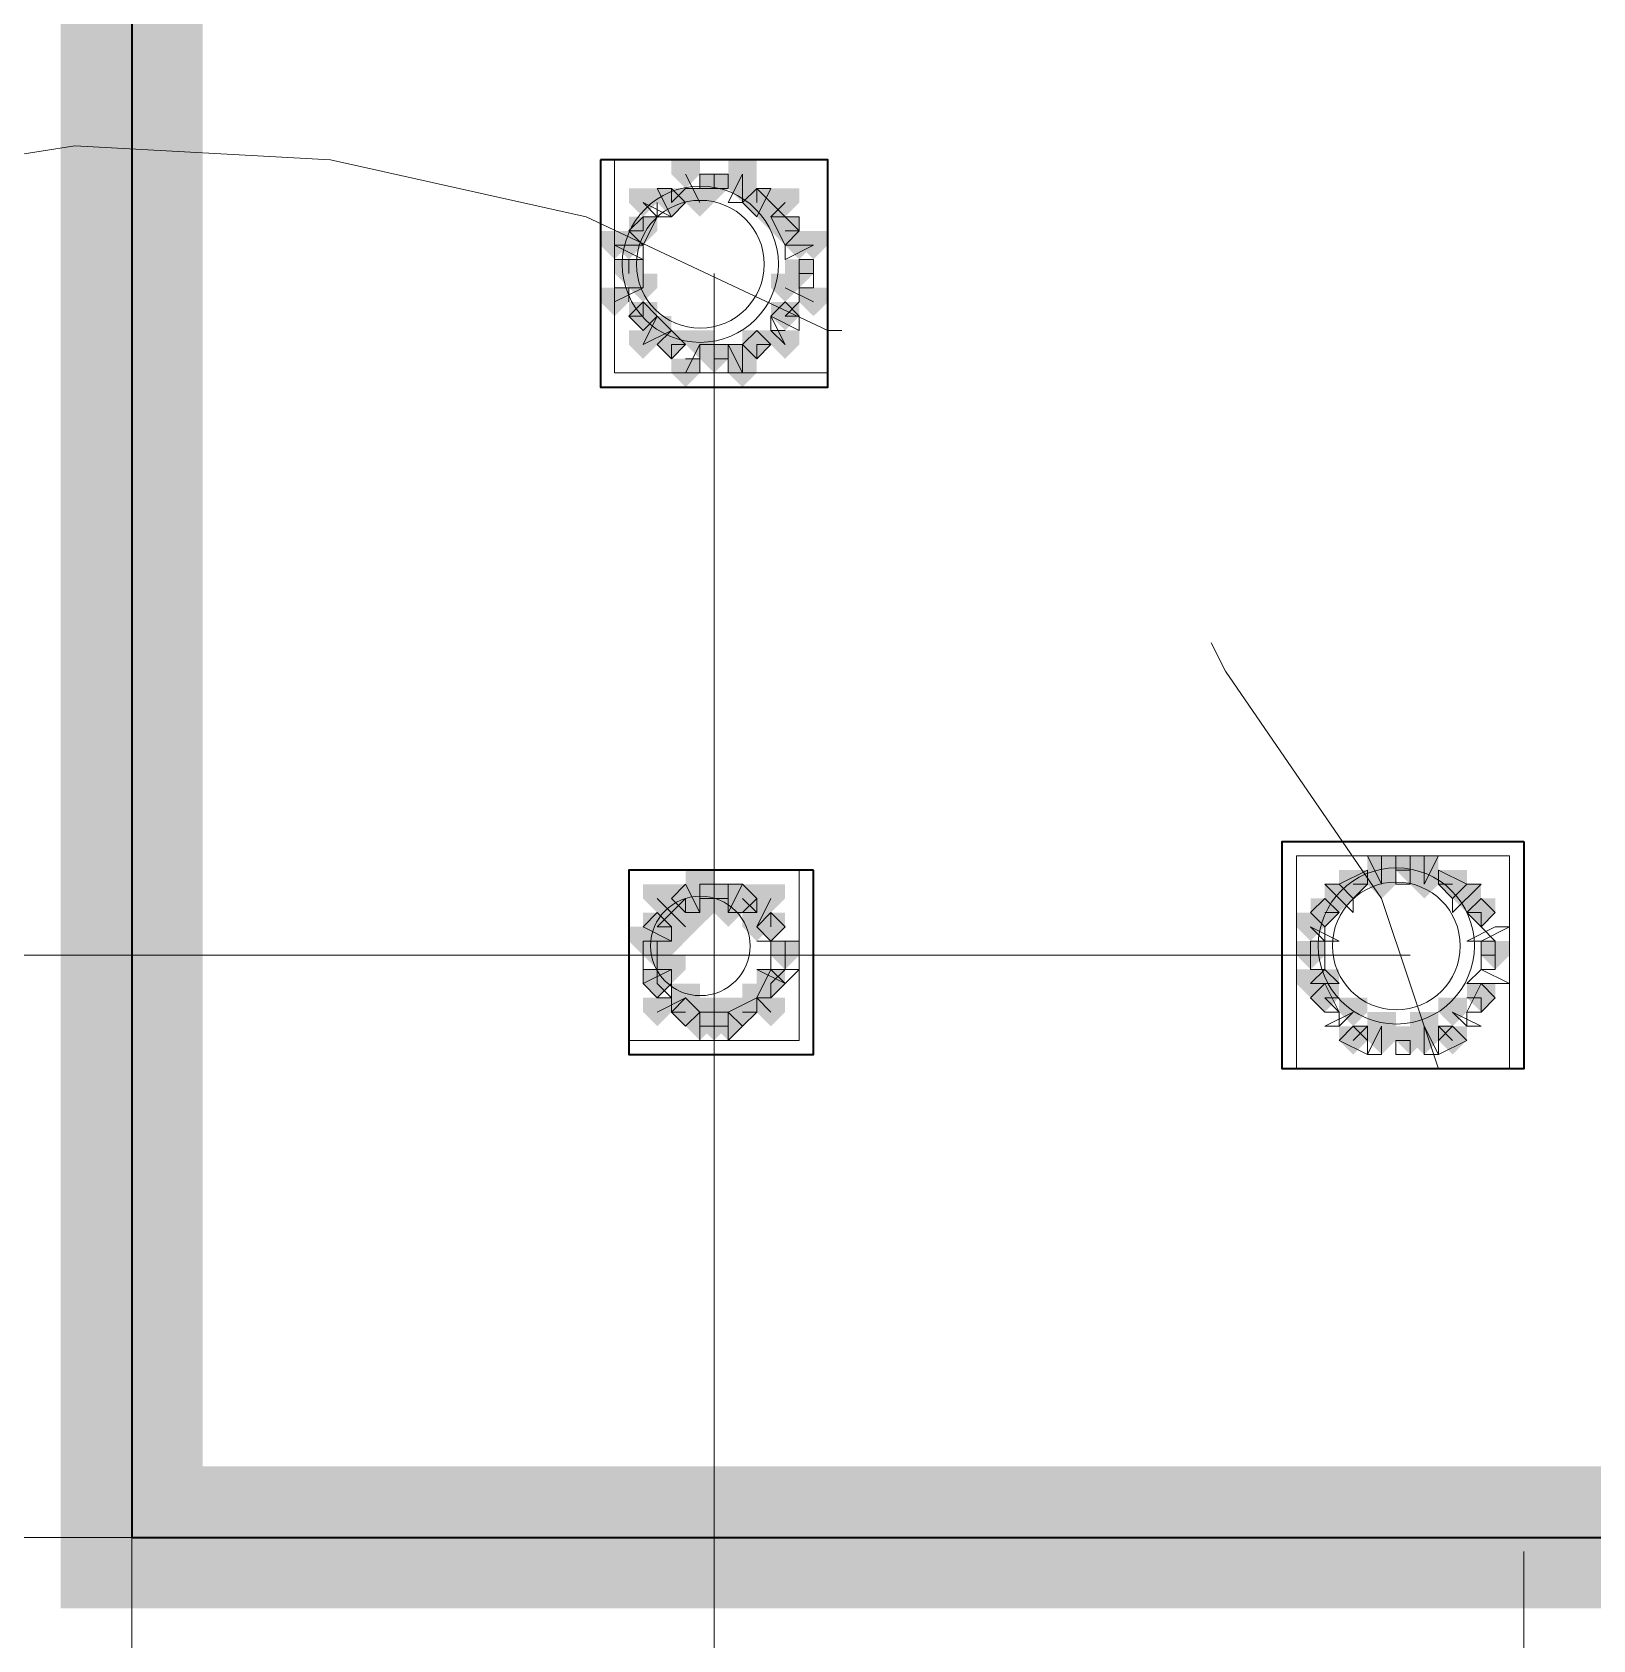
# Model space of a CAD drawing. Header units: millimetres. Extents: x 2315 to 4619, y 1334 to 1897.
# Drawn here: x 3919.58 to 3926.3, y 1541.26 to 1548.17 of the extents above; entities that cross this region are included whole.
import ezdxf

# ---------------------------------------------------------------- set-up
doc = ezdxf.new("R2010")
doc.units = ezdxf.units.MM
for name, color, linetype, true_color in [('PDF_10', 7, 'Continuous', 0x00b85c), ('PDF_AXIS', 7, 'Continuous', 0x00b85c), ('PDF_柱构件', 7, 'Continuous', 0x00b85c), ('PDF_转运站初步方案', 7, 'Continuous', 0x00b85c)]:
    doc.layers.add(name, color=color, linetype=linetype, true_color=true_color)
doc.layers.add('PDF_中心线层', color=1, linetype='Continuous')
doc.layers.add('PDF_粗实线层', color=7, linetype='Continuous')

msp = doc.modelspace()

# ---------------------------------------------------------------- hatches: boundary and pattern name
at = {"layer": 'PDF_10', "transparency": 33554559}
for points in [[(3922.5171, 1547.5601), (3922.456, 1547.5601), (3922.456, 1547.499), (3922.5171, 1547.4379), (3922.5782, 1547.499), (3922.5782, 1547.5601)], [(3922.5171, 1547.5601), (3922.456, 1547.5601), (3922.456, 1547.499), (3922.5171, 1547.4379), (3922.5782, 1547.499), (3922.5782, 1547.5601)], [(3922.3339, 1547.499), (3922.2728, 1547.499), (3922.2728, 1547.4379), (3922.3339, 1547.3768), (3922.3949, 1547.4379), (3922.3949, 1547.499)], [(3922.3339, 1547.499), (3922.2728, 1547.499), (3922.2728, 1547.4379), (3922.3339, 1547.3768), (3922.3949, 1547.4379), (3922.3949, 1547.499)], [(3922.7003, 1547.499), (3922.6393, 1547.499), (3922.6393, 1547.4379), (3922.7003, 1547.3768), (3922.7614, 1547.4379), (3922.7614, 1547.499)], [(3922.7003, 1547.499), (3922.6393, 1547.499), (3922.6393, 1547.4379), (3922.7003, 1547.3768), (3922.7614, 1547.4379), (3922.7614, 1547.499)], [(3922.2117, 1547.3768), (3922.1506, 1547.3768), (3922.1506, 1547.3157), (3922.2117, 1547.2547), (3922.2728, 1547.3157), (3922.2728, 1547.3768)], [(3922.2117, 1547.3768), (3922.1506, 1547.3768), (3922.1506, 1547.3157), (3922.2117, 1547.2547), (3922.2728, 1547.3157), (3922.2728, 1547.3768)], [(3922.8225, 1547.3768), (3922.7614, 1547.3768), (3922.7614, 1547.3157), (3922.8225, 1547.2547), (3922.8836, 1547.3157), (3922.8836, 1547.3768)], [(3922.8225, 1547.3768), (3922.7614, 1547.3768), (3922.7614, 1547.3157), (3922.8225, 1547.2547), (3922.8836, 1547.3157), (3922.8836, 1547.3768)], [(3922.1506, 1547.1936), (3922.0895, 1547.1936), (3922.0895, 1547.1325), (3922.1506, 1547.0714), (3922.2117, 1547.1325), (3922.2117, 1547.1936)], [(3922.1506, 1547.1936), (3922.0895, 1547.1936), (3922.0895, 1547.1325), (3922.1506, 1547.0714), (3922.2117, 1547.1325), (3922.2117, 1547.1936)], [(3922.1506, 1547.1936), (3922.0895, 1547.1936), (3922.0895, 1547.1325), (3922.1506, 1547.0714), (3922.2117, 1547.1325), (3922.2117, 1547.1936)], [(3922.8836, 1547.1936), (3922.8225, 1547.1936), (3922.8225, 1547.1325), (3922.8836, 1547.0714), (3922.9447, 1547.1325), (3922.9447, 1547.1936)], [(3922.8836, 1547.1936), (3922.8225, 1547.1936), (3922.8225, 1547.1325), (3922.8836, 1547.0714), (3922.9447, 1547.1325), (3922.9447, 1547.1936)], [(3922.2117, 1547.0103), (3922.1506, 1547.0103), (3922.1506, 1546.9493), (3922.2117, 1546.8882), (3922.2728, 1546.9493), (3922.2728, 1547.0103)], [(3922.2117, 1547.0103), (3922.1506, 1547.0103), (3922.1506, 1546.9493), (3922.2117, 1546.8882), (3922.2728, 1546.9493), (3922.2728, 1547.0103)], [(3922.8225, 1547.0103), (3922.7614, 1547.0103), (3922.7614, 1546.9493), (3922.8225, 1546.8882), (3922.8836, 1546.9493), (3922.8836, 1547.0103)], [(3922.8225, 1547.0103), (3922.7614, 1547.0103), (3922.7614, 1546.9493), (3922.8225, 1546.8882), (3922.8836, 1546.9493), (3922.8836, 1547.0103)], [(3922.3339, 1546.8882), (3922.2728, 1546.8882), (3922.2728, 1546.8271), (3922.3339, 1546.766), (3922.3949, 1546.8271), (3922.3949, 1546.8882)], [(3922.3339, 1546.8882), (3922.2728, 1546.8882), (3922.2728, 1546.8271), (3922.3339, 1546.766), (3922.3949, 1546.8271), (3922.3949, 1546.8882)], [(3922.7003, 1546.8882), (3922.6393, 1546.8882), (3922.6393, 1546.8271), (3922.7003, 1546.766), (3922.7614, 1546.8271), (3922.7614, 1546.8882)], [(3922.7003, 1546.8882), (3922.6393, 1546.8882), (3922.6393, 1546.8271), (3922.7003, 1546.766), (3922.7614, 1546.8271), (3922.7614, 1546.8882)], [(3922.5171, 1546.8271), (3922.456, 1546.8271), (3922.456, 1546.766), (3922.5171, 1546.7049), (3922.5782, 1546.766), (3922.5782, 1546.8271)], [(3922.5171, 1546.8271), (3922.456, 1546.8271), (3922.456, 1546.766), (3922.5171, 1546.7049), (3922.5782, 1546.766), (3922.5782, 1546.8271)], [(3922.5171, 1546.8271), (3922.456, 1546.8271), (3922.456, 1546.766), (3922.5171, 1546.7049), (3922.5782, 1546.766), (3922.5782, 1546.8271)], [(3925.5101, 1544.6282), (3925.449, 1544.6282), (3925.449, 1544.5671), (3925.5101, 1544.506), (3925.5712, 1544.5671), (3925.5712, 1544.6282)], [(3925.5101, 1544.6282), (3925.449, 1544.6282), (3925.449, 1544.5671), (3925.5101, 1544.506), (3925.5712, 1544.5671), (3925.5712, 1544.6282)], [(3925.5101, 1544.6282), (3925.449, 1544.6282), (3925.449, 1544.5671), (3925.5101, 1544.506), (3925.5712, 1544.5671), (3925.5712, 1544.6282)], [(3925.2658, 1544.5671), (3925.2047, 1544.5671), (3925.2047, 1544.506), (3925.2658, 1544.4449), (3925.3268, 1544.506), (3925.3268, 1544.5671)], [(3925.2658, 1544.5671), (3925.2047, 1544.5671), (3925.2047, 1544.506), (3925.2658, 1544.4449), (3925.3268, 1544.506), (3925.3268, 1544.5671)], [(3925.6933, 1544.5671), (3925.6322, 1544.5671), (3925.6322, 1544.506), (3925.6933, 1544.4449), (3925.7544, 1544.506), (3925.7544, 1544.5671)], [(3925.6933, 1544.5671), (3925.6322, 1544.5671), (3925.6322, 1544.506), (3925.6933, 1544.4449), (3925.7544, 1544.506), (3925.7544, 1544.5671)], [(3922.3949, 1544.506), (3922.3339, 1544.506), (3922.3339, 1544.4449), (3922.3949, 1544.3839), (3922.456, 1544.4449), (3922.456, 1544.506)], [(3922.3949, 1544.506), (3922.3339, 1544.506), (3922.3339, 1544.4449), (3922.3949, 1544.3839), (3922.456, 1544.4449), (3922.456, 1544.506)], [(3922.5171, 1544.506), (3922.456, 1544.506), (3922.456, 1544.4449), (3922.5171, 1544.3839), (3922.5782, 1544.4449), (3922.5782, 1544.506)], [(3922.5171, 1544.506), (3922.456, 1544.506), (3922.456, 1544.4449), (3922.5171, 1544.3839), (3922.5782, 1544.4449), (3922.5782, 1544.506)], [(3922.6393, 1544.506), (3922.5782, 1544.506), (3922.5782, 1544.4449), (3922.6393, 1544.3839), (3922.7003, 1544.4449), (3922.7003, 1544.506)], [(3922.6393, 1544.506), (3922.5782, 1544.506), (3922.5782, 1544.4449), (3922.6393, 1544.3839), (3922.7003, 1544.4449), (3922.7003, 1544.506)], [(3925.1436, 1544.4449), (3925.0825, 1544.4449), (3925.0825, 1544.3839), (3925.1436, 1544.3228), (3925.2047, 1544.3839), (3925.2047, 1544.4449)], [(3925.1436, 1544.4449), (3925.0825, 1544.4449), (3925.0825, 1544.3839), (3925.1436, 1544.3228), (3925.2047, 1544.3839), (3925.2047, 1544.4449)], [(3925.8155, 1544.4449), (3925.7544, 1544.4449), (3925.7544, 1544.3839), (3925.8155, 1544.3228), (3925.8766, 1544.3839), (3925.8766, 1544.4449)], [(3925.8155, 1544.4449), (3925.7544, 1544.4449), (3925.7544, 1544.3839), (3925.8155, 1544.3228), (3925.8766, 1544.3839), (3925.8766, 1544.4449)], [(3922.2728, 1544.3839), (3922.2117, 1544.3839), (3922.2117, 1544.3228), (3922.2728, 1544.2617), (3922.3339, 1544.3228), (3922.3339, 1544.3839)], [(3922.2728, 1544.3839), (3922.2117, 1544.3839), (3922.2117, 1544.3228), (3922.2728, 1544.2617), (3922.3339, 1544.3228), (3922.3339, 1544.3839)], [(3922.7614, 1544.3839), (3922.7003, 1544.3839), (3922.7003, 1544.3228), (3922.7614, 1544.2617), (3922.8225, 1544.3228), (3922.8225, 1544.3839)], [(3922.7614, 1544.3839), (3922.7003, 1544.3839), (3922.7003, 1544.3228), (3922.7614, 1544.2617), (3922.8225, 1544.3228), (3922.8225, 1544.3839)], [(3922.7614, 1544.3839), (3922.7003, 1544.3839), (3922.7003, 1544.3228), (3922.7614, 1544.2617), (3922.8225, 1544.3228), (3922.8225, 1544.3839)], [(3922.2728, 1544.2617), (3922.2117, 1544.2617), (3922.2117, 1544.2006), (3922.2728, 1544.1395), (3922.3339, 1544.2006), (3922.3339, 1544.2617)], [(3922.2728, 1544.2617), (3922.2117, 1544.2617), (3922.2117, 1544.2006), (3922.2728, 1544.1395), (3922.3339, 1544.2006), (3922.3339, 1544.2617)], [(3922.8225, 1544.2617), (3922.7614, 1544.2617), (3922.7614, 1544.2006), (3922.8225, 1544.1395), (3922.8836, 1544.2006), (3922.8836, 1544.2617)], [(3922.8225, 1544.2617), (3922.7614, 1544.2617), (3922.7614, 1544.2006), (3922.8225, 1544.1395), (3922.8836, 1544.2006), (3922.8836, 1544.2617)], [(3925.0825, 1544.2617), (3925.0214, 1544.2617), (3925.0214, 1544.2006), (3925.0825, 1544.1395), (3925.1436, 1544.2006), (3925.1436, 1544.2617)], [(3925.0825, 1544.2617), (3925.0214, 1544.2617), (3925.0214, 1544.2006), (3925.0825, 1544.1395), (3925.1436, 1544.2006), (3925.1436, 1544.2617)], [(3925.8766, 1544.2617), (3925.8155, 1544.2617), (3925.8155, 1544.2006), (3925.8766, 1544.1395), (3925.9376, 1544.2006), (3925.9376, 1544.2617)], [(3925.8766, 1544.2617), (3925.8155, 1544.2617), (3925.8155, 1544.2006), (3925.8766, 1544.1395), (3925.9376, 1544.2006), (3925.9376, 1544.2617)], [(3922.2728, 1544.1395), (3922.2117, 1544.1395), (3922.2117, 1544.0784), (3922.2728, 1544.0174), (3922.3339, 1544.0784), (3922.3339, 1544.1395)], [(3922.2728, 1544.1395), (3922.2117, 1544.1395), (3922.2117, 1544.0784), (3922.2728, 1544.0174), (3922.3339, 1544.0784), (3922.3339, 1544.1395)], [(3922.7614, 1544.1395), (3922.7003, 1544.1395), (3922.7003, 1544.0784), (3922.7614, 1544.0174), (3922.8225, 1544.0784), (3922.8225, 1544.1395)], [(3922.7614, 1544.1395), (3922.7003, 1544.1395), (3922.7003, 1544.0784), (3922.7614, 1544.0174), (3922.8225, 1544.0784), (3922.8225, 1544.1395)], [(3925.1436, 1544.0784), (3925.0825, 1544.0784), (3925.0825, 1544.0174), (3925.1436, 1543.9563), (3925.2047, 1544.0174), (3925.2047, 1544.0784)], [(3925.1436, 1544.0784), (3925.0825, 1544.0784), (3925.0825, 1544.0174), (3925.1436, 1543.9563), (3925.2047, 1544.0174), (3925.2047, 1544.0784)], [(3925.8155, 1544.0784), (3925.7544, 1544.0784), (3925.7544, 1544.0174), (3925.8155, 1543.9563), (3925.8766, 1544.0174), (3925.8766, 1544.0784)], [(3925.8155, 1544.0784), (3925.7544, 1544.0784), (3925.7544, 1544.0174), (3925.8155, 1543.9563), (3925.8766, 1544.0174), (3925.8766, 1544.0784)], [(3922.3949, 1544.0174), (3922.3339, 1544.0174), (3922.3339, 1543.9563), (3922.3949, 1543.8952), (3922.456, 1543.9563), (3922.456, 1544.0174)], [(3922.3949, 1544.0174), (3922.3339, 1544.0174), (3922.3339, 1543.9563), (3922.3949, 1543.8952), (3922.456, 1543.9563), (3922.456, 1544.0174)], [(3922.3949, 1544.0174), (3922.3339, 1544.0174), (3922.3339, 1543.9563), (3922.3949, 1543.8952), (3922.456, 1543.9563), (3922.456, 1544.0174)], [(3922.6393, 1544.0174), (3922.5782, 1544.0174), (3922.5782, 1543.9563), (3922.6393, 1543.8952), (3922.7003, 1543.9563), (3922.7003, 1544.0174)], [(3922.6393, 1544.0174), (3922.5782, 1544.0174), (3922.5782, 1543.9563), (3922.6393, 1543.8952), (3922.7003, 1543.9563), (3922.7003, 1544.0174)], [(3922.5171, 1543.9563), (3922.456, 1543.9563), (3922.456, 1543.8952), (3922.5171, 1543.8341), (3922.5782, 1543.8952), (3922.5782, 1543.9563)], [(3922.5171, 1543.9563), (3922.456, 1543.9563), (3922.456, 1543.8952), (3922.5171, 1543.8341), (3922.5782, 1543.8952), (3922.5782, 1543.9563)], [(3925.2658, 1543.8952), (3925.2047, 1543.8952), (3925.2047, 1543.8341), (3925.2658, 1543.773), (3925.3268, 1543.8341), (3925.3268, 1543.8952)], [(3925.2658, 1543.8952), (3925.2047, 1543.8952), (3925.2047, 1543.8341), (3925.2658, 1543.773), (3925.3268, 1543.8341), (3925.3268, 1543.8952)], [(3925.5101, 1543.8952), (3925.449, 1543.8952), (3925.449, 1543.8341), (3925.5101, 1543.773), (3925.5712, 1543.8341), (3925.5712, 1543.8952)], [(3925.5101, 1543.8952), (3925.449, 1543.8952), (3925.449, 1543.8341), (3925.5101, 1543.773), (3925.5712, 1543.8341), (3925.5712, 1543.8952)], [(3925.6933, 1543.8952), (3925.6322, 1543.8952), (3925.6322, 1543.8341), (3925.6933, 1543.773), (3925.7544, 1543.8341), (3925.7544, 1543.8952)], [(3925.6933, 1543.8952), (3925.6322, 1543.8952), (3925.6322, 1543.8341), (3925.6933, 1543.773), (3925.7544, 1543.8341), (3925.7544, 1543.8952)]]:
    msp.add_hatch(color=6, dxfattribs=at).paths.add_polyline_path(points)
at = {"layer": 'PDF_柱构件', "transparency": 33554559}
for points in [[(3922.3949, 1547.6211), (3922.3339, 1547.6211), (3922.3339, 1547.5601), (3922.3949, 1547.499), (3922.456, 1547.5601), (3922.456, 1547.6211)], [(3922.6393, 1547.6211), (3922.5782, 1547.6211), (3922.5782, 1547.5601), (3922.6393, 1547.499), (3922.7003, 1547.5601), (3922.7003, 1547.6211)], [(3922.6393, 1547.5601), (3922.5782, 1547.5601), (3922.5782, 1547.499), (3922.6393, 1547.4379), (3922.7003, 1547.499), (3922.7003, 1547.5601)], [(3922.2117, 1547.499), (3922.1506, 1547.499), (3922.1506, 1547.4379), (3922.2117, 1547.3768), (3922.2728, 1547.4379), (3922.2728, 1547.499)], [(3922.456, 1547.499), (3922.3949, 1547.499), (3922.3949, 1547.4379), (3922.456, 1547.3768), (3922.5171, 1547.4379), (3922.5171, 1547.499)], [(3922.7614, 1547.4379), (3922.7003, 1547.4379), (3922.7003, 1547.3768), (3922.7614, 1547.3157), (3922.8225, 1547.3768), (3922.8225, 1547.4379)], [(3922.8225, 1547.499), (3922.7614, 1547.499), (3922.7614, 1547.4379), (3922.8225, 1547.3768), (3922.8836, 1547.4379), (3922.8836, 1547.499)], [(3922.0895, 1547.3157), (3922.0285, 1547.3157), (3922.0285, 1547.2547), (3922.0895, 1547.1936), (3922.1506, 1547.2547), (3922.1506, 1547.3157)], [(3922.1506, 1547.3157), (3922.0895, 1547.3157), (3922.0895, 1547.2547), (3922.1506, 1547.1936), (3922.2117, 1547.2547), (3922.2117, 1547.3157)], [(3922.8836, 1547.3157), (3922.8225, 1547.3157), (3922.8225, 1547.2547), (3922.8836, 1547.1936), (3922.9447, 1547.2547), (3922.9447, 1547.3157)], [(3922.9447, 1547.3157), (3922.8836, 1547.3157), (3922.8836, 1547.2547), (3922.9447, 1547.1936), (3923.0058, 1547.2547), (3923.0058, 1547.3157)], [(3922.2117, 1547.1325), (3922.1506, 1547.1325), (3922.1506, 1547.0714), (3922.2117, 1547.0103), (3922.2728, 1547.0714), (3922.2728, 1547.1325)], [(3922.8225, 1547.1325), (3922.7614, 1547.1325), (3922.7614, 1547.0714), (3922.8225, 1547.0103), (3922.8836, 1547.0714), (3922.8836, 1547.1325)], [(3922.0895, 1547.0714), (3922.0285, 1547.0714), (3922.0285, 1547.0103), (3922.0895, 1546.9493), (3922.1506, 1547.0103), (3922.1506, 1547.0714)], [(3922.9447, 1547.0714), (3922.8836, 1547.0714), (3922.8836, 1547.0103), (3922.9447, 1546.9493), (3923.0058, 1547.0103), (3923.0058, 1547.0714)], [(3922.2117, 1546.8882), (3922.1506, 1546.8882), (3922.1506, 1546.8271), (3922.2117, 1546.766), (3922.2728, 1546.8271), (3922.2728, 1546.8882)], [(3922.2728, 1546.9493), (3922.2117, 1546.9493), (3922.2117, 1546.8882), (3922.2728, 1546.8271), (3922.3339, 1546.8882), (3922.3339, 1546.9493)], [(3922.456, 1546.8882), (3922.3949, 1546.8882), (3922.3949, 1546.8271), (3922.456, 1546.766), (3922.5171, 1546.8271), (3922.5171, 1546.8882)], [(3922.8225, 1546.8882), (3922.7614, 1546.8882), (3922.7614, 1546.8271), (3922.8225, 1546.766), (3922.8836, 1546.8271), (3922.8836, 1546.8882)], [(3922.6393, 1546.8271), (3922.5782, 1546.8271), (3922.5782, 1546.766), (3922.6393, 1546.7049), (3922.7003, 1546.766), (3922.7003, 1546.8271)], [(3922.3949, 1546.766), (3922.3339, 1546.766), (3922.3339, 1546.7049), (3922.3949, 1546.6439), (3922.456, 1546.7049), (3922.456, 1546.766)], [(3922.6393, 1546.766), (3922.5782, 1546.766), (3922.5782, 1546.7049), (3922.6393, 1546.6439), (3922.7003, 1546.7049), (3922.7003, 1546.766)], [(3925.3879, 1544.6282), (3925.3268, 1544.6282), (3925.3268, 1544.5671), (3925.3879, 1544.506), (3925.449, 1544.5671), (3925.449, 1544.6282)], [(3925.5712, 1544.6282), (3925.5101, 1544.6282), (3925.5101, 1544.5671), (3925.5712, 1544.506), (3925.6322, 1544.5671), (3925.6322, 1544.6282)], [(3922.456, 1544.5671), (3922.3949, 1544.5671), (3922.3949, 1544.506), (3922.456, 1544.4449), (3922.5171, 1544.506), (3922.5171, 1544.5671)], [(3925.3879, 1544.5671), (3925.3268, 1544.5671), (3925.3268, 1544.506), (3925.3879, 1544.4449), (3925.449, 1544.506), (3925.449, 1544.5671)], [(3925.5712, 1544.5671), (3925.5101, 1544.5671), (3925.5101, 1544.506), (3925.5712, 1544.4449), (3925.6322, 1544.506), (3925.6322, 1544.5671)], [(3922.2728, 1544.506), (3922.2117, 1544.506), (3922.2117, 1544.4449), (3922.2728, 1544.3839), (3922.3339, 1544.4449), (3922.3339, 1544.506)], [(3922.456, 1544.506), (3922.3949, 1544.506), (3922.3949, 1544.4449), (3922.456, 1544.3839), (3922.5171, 1544.4449), (3922.5171, 1544.506)], [(3922.5782, 1544.506), (3922.5171, 1544.506), (3922.5171, 1544.4449), (3922.5782, 1544.3839), (3922.6393, 1544.4449), (3922.6393, 1544.506)], [(3922.7614, 1544.506), (3922.7003, 1544.506), (3922.7003, 1544.4449), (3922.7614, 1544.3839), (3922.8225, 1544.4449), (3922.8225, 1544.506)], [(3925.2047, 1544.506), (3925.1436, 1544.506), (3925.1436, 1544.4449), (3925.2047, 1544.3839), (3925.2658, 1544.4449), (3925.2658, 1544.506)], [(3925.7544, 1544.506), (3925.6933, 1544.506), (3925.6933, 1544.4449), (3925.7544, 1544.3839), (3925.8155, 1544.4449), (3925.8155, 1544.506)], [(3922.3339, 1544.4449), (3922.2728, 1544.4449), (3922.2728, 1544.3839), (3922.3339, 1544.3228), (3922.3949, 1544.3839), (3922.3949, 1544.4449)], [(3922.456, 1544.4449), (3922.3949, 1544.4449), (3922.3949, 1544.3839), (3922.456, 1544.3228), (3922.5171, 1544.3839), (3922.5171, 1544.4449)], [(3922.5782, 1544.4449), (3922.5171, 1544.4449), (3922.5171, 1544.3839), (3922.5782, 1544.3228), (3922.6393, 1544.3839), (3922.6393, 1544.4449)], [(3922.7003, 1544.4449), (3922.6393, 1544.4449), (3922.6393, 1544.3839), (3922.7003, 1544.3228), (3922.7614, 1544.3839), (3922.7614, 1544.4449)], [(3922.3949, 1544.3839), (3922.3339, 1544.3839), (3922.3339, 1544.3228), (3922.3949, 1544.2617), (3922.456, 1544.3228), (3922.456, 1544.3839)], [(3922.7003, 1544.3839), (3922.6393, 1544.3839), (3922.6393, 1544.3228), (3922.7003, 1544.2617), (3922.7614, 1544.3228), (3922.7614, 1544.3839)], [(3925.0825, 1544.3839), (3925.0214, 1544.3839), (3925.0214, 1544.3228), (3925.0825, 1544.2617), (3925.1436, 1544.3228), (3925.1436, 1544.3839)], [(3922.2117, 1544.3228), (3922.1506, 1544.3228), (3922.1506, 1544.2617), (3922.2117, 1544.2006), (3922.2728, 1544.2617), (3922.2728, 1544.3228)], [(3922.2728, 1544.3228), (3922.2117, 1544.3228), (3922.2117, 1544.2617), (3922.2728, 1544.2006), (3922.3339, 1544.2617), (3922.3339, 1544.3228)], [(3922.3339, 1544.3228), (3922.2728, 1544.3228), (3922.2728, 1544.2617), (3922.3339, 1544.2006), (3922.3949, 1544.2617), (3922.3949, 1544.3228)], [(3922.3339, 1544.2006), (3922.2728, 1544.2006), (3922.2728, 1544.1395), (3922.3339, 1544.0784), (3922.3949, 1544.1395), (3922.3949, 1544.2006)], [(3925.0825, 1544.1395), (3925.0214, 1544.1395), (3925.0214, 1544.0784), (3925.0825, 1544.0174), (3925.1436, 1544.0784), (3925.1436, 1544.1395)], [(3925.1436, 1544.1395), (3925.0825, 1544.1395), (3925.0825, 1544.0784), (3925.1436, 1544.0174), (3925.2047, 1544.0784), (3925.2047, 1544.1395)], [(3922.3949, 1544.0784), (3922.3339, 1544.0784), (3922.3339, 1544.0174), (3922.3949, 1543.9563), (3922.456, 1544.0174), (3922.456, 1544.0784)], [(3922.7003, 1544.0784), (3922.6393, 1544.0784), (3922.6393, 1544.0174), (3922.7003, 1543.9563), (3922.7614, 1544.0174), (3922.7614, 1544.0784)], [(3922.2728, 1544.0174), (3922.2117, 1544.0174), (3922.2117, 1543.9563), (3922.2728, 1543.8952), (3922.3339, 1543.9563), (3922.3339, 1544.0174)], [(3922.456, 1544.0174), (3922.3949, 1544.0174), (3922.3949, 1543.9563), (3922.456, 1543.8952), (3922.5171, 1543.9563), (3922.5171, 1544.0174)], [(3922.5782, 1544.0174), (3922.5171, 1544.0174), (3922.5171, 1543.9563), (3922.5782, 1543.8952), (3922.6393, 1543.9563), (3922.6393, 1544.0174)], [(3922.7614, 1544.0174), (3922.7003, 1544.0174), (3922.7003, 1543.9563), (3922.7614, 1543.8952), (3922.8225, 1543.9563), (3922.8225, 1544.0174)], [(3925.2658, 1544.0174), (3925.2047, 1544.0174), (3925.2047, 1543.9563), (3925.2658, 1543.8952), (3925.3268, 1543.9563), (3925.3268, 1544.0174)], [(3925.6933, 1544.0174), (3925.6322, 1544.0174), (3925.6322, 1543.9563), (3925.6933, 1543.8952), (3925.7544, 1543.9563), (3925.7544, 1544.0174)], [(3922.456, 1543.9563), (3922.3949, 1543.9563), (3922.3949, 1543.8952), (3922.456, 1543.8341), (3922.5171, 1543.8952), (3922.5171, 1543.9563)], [(3922.5782, 1543.9563), (3922.5171, 1543.9563), (3922.5171, 1543.8952), (3922.5782, 1543.8341), (3922.6393, 1543.8952), (3922.6393, 1543.9563)], [(3925.3879, 1543.9563), (3925.3268, 1543.9563), (3925.3268, 1543.8952), (3925.3879, 1543.8341), (3925.449, 1543.8952), (3925.449, 1543.9563)], [(3925.5712, 1543.9563), (3925.5101, 1543.9563), (3925.5101, 1543.8952), (3925.5712, 1543.8341), (3925.6322, 1543.8952), (3925.6322, 1543.9563)], [(3925.3879, 1543.8952), (3925.3268, 1543.8952), (3925.3268, 1543.8341), (3925.3879, 1543.773), (3925.449, 1543.8341), (3925.449, 1543.8952)], [(3925.5712, 1543.8952), (3925.5101, 1543.8952), (3925.5101, 1543.8341), (3925.5712, 1543.773), (3925.6322, 1543.8341), (3925.6322, 1543.8952)]]:
    msp.add_hatch(color=6, dxfattribs=at).paths.add_polyline_path(points)
at = {"layer": 'PDF_粗实线层', "transparency": 33554559}
msp.add_hatch(color=256, dxfattribs=at).paths.add_polyline_path([(3976.3296, 1554.7066), (3975.7188, 1554.7066), (3975.7188, 1542.0017), (3920.3182, 1542.0017), (3920.3182, 1554.7066), (3919.7074, 1554.7066), (3919.7074, 1541.3909), (3976.3296, 1541.3909)])
at = {"layer": 'PDF_转运站初步方案', "transparency": 33554559}
for points in [[(3922.5171, 1547.5601), (3922.456, 1547.5601), (3922.456, 1547.499), (3922.5171, 1547.4379), (3922.5782, 1547.499), (3922.5782, 1547.5601)], [(3922.5171, 1547.5601), (3922.456, 1547.5601), (3922.456, 1547.499), (3922.5171, 1547.4379), (3922.5782, 1547.499), (3922.5782, 1547.5601)], [(3922.3339, 1547.499), (3922.2728, 1547.499), (3922.2728, 1547.4379), (3922.3339, 1547.3768), (3922.3949, 1547.4379), (3922.3949, 1547.499)], [(3922.3339, 1547.499), (3922.2728, 1547.499), (3922.2728, 1547.4379), (3922.3339, 1547.3768), (3922.3949, 1547.4379), (3922.3949, 1547.499)], [(3922.7003, 1547.499), (3922.6393, 1547.499), (3922.6393, 1547.4379), (3922.7003, 1547.3768), (3922.7614, 1547.4379), (3922.7614, 1547.499)], [(3922.7003, 1547.499), (3922.6393, 1547.499), (3922.6393, 1547.4379), (3922.7003, 1547.3768), (3922.7614, 1547.4379), (3922.7614, 1547.499)], [(3922.2117, 1547.3768), (3922.1506, 1547.3768), (3922.1506, 1547.3157), (3922.2117, 1547.2547), (3922.2728, 1547.3157), (3922.2728, 1547.3768)], [(3922.2117, 1547.3768), (3922.1506, 1547.3768), (3922.1506, 1547.3157), (3922.2117, 1547.2547), (3922.2728, 1547.3157), (3922.2728, 1547.3768)], [(3922.8225, 1547.3768), (3922.7614, 1547.3768), (3922.7614, 1547.3157), (3922.8225, 1547.2547), (3922.8836, 1547.3157), (3922.8836, 1547.3768)], [(3922.8225, 1547.3768), (3922.7614, 1547.3768), (3922.7614, 1547.3157), (3922.8225, 1547.2547), (3922.8836, 1547.3157), (3922.8836, 1547.3768)], [(3922.1506, 1547.1936), (3922.0895, 1547.1936), (3922.0895, 1547.1325), (3922.1506, 1547.0714), (3922.2117, 1547.1325), (3922.2117, 1547.1936)], [(3922.1506, 1547.1936), (3922.0895, 1547.1936), (3922.0895, 1547.1325), (3922.1506, 1547.0714), (3922.2117, 1547.1325), (3922.2117, 1547.1936)], [(3922.8836, 1547.1936), (3922.8225, 1547.1936), (3922.8225, 1547.1325), (3922.8836, 1547.0714), (3922.9447, 1547.1325), (3922.9447, 1547.1936)], [(3922.8836, 1547.1936), (3922.8225, 1547.1936), (3922.8225, 1547.1325), (3922.8836, 1547.0714), (3922.9447, 1547.1325), (3922.9447, 1547.1936)], [(3922.2117, 1547.0103), (3922.1506, 1547.0103), (3922.1506, 1546.9493), (3922.2117, 1546.8882), (3922.2728, 1546.9493), (3922.2728, 1547.0103)], [(3922.2117, 1547.0103), (3922.1506, 1547.0103), (3922.1506, 1546.9493), (3922.2117, 1546.8882), (3922.2728, 1546.9493), (3922.2728, 1547.0103)], [(3922.8225, 1547.0103), (3922.7614, 1547.0103), (3922.7614, 1546.9493), (3922.8225, 1546.8882), (3922.8836, 1546.9493), (3922.8836, 1547.0103)], [(3922.8225, 1547.0103), (3922.7614, 1547.0103), (3922.7614, 1546.9493), (3922.8225, 1546.8882), (3922.8836, 1546.9493), (3922.8836, 1547.0103)], [(3922.3339, 1546.8882), (3922.2728, 1546.8882), (3922.2728, 1546.8271), (3922.3339, 1546.766), (3922.3949, 1546.8271), (3922.3949, 1546.8882)], [(3922.3339, 1546.8882), (3922.2728, 1546.8882), (3922.2728, 1546.8271), (3922.3339, 1546.766), (3922.3949, 1546.8271), (3922.3949, 1546.8882)], [(3922.7003, 1546.8882), (3922.6393, 1546.8882), (3922.6393, 1546.8271), (3922.7003, 1546.766), (3922.7614, 1546.8271), (3922.7614, 1546.8882)], [(3922.7003, 1546.8882), (3922.6393, 1546.8882), (3922.6393, 1546.8271), (3922.7003, 1546.766), (3922.7614, 1546.8271), (3922.7614, 1546.8882)], [(3922.5171, 1546.8271), (3922.456, 1546.8271), (3922.456, 1546.766), (3922.5171, 1546.7049), (3922.5782, 1546.766), (3922.5782, 1546.8271)], [(3922.5171, 1546.8271), (3922.456, 1546.8271), (3922.456, 1546.766), (3922.5171, 1546.7049), (3922.5782, 1546.766), (3922.5782, 1546.8271)], [(3925.5101, 1544.6282), (3925.449, 1544.6282), (3925.449, 1544.5671), (3925.5101, 1544.506), (3925.5712, 1544.5671), (3925.5712, 1544.6282)], [(3925.5101, 1544.6282), (3925.449, 1544.6282), (3925.449, 1544.5671), (3925.5101, 1544.506), (3925.5712, 1544.5671), (3925.5712, 1544.6282)], [(3925.2658, 1544.5671), (3925.2047, 1544.5671), (3925.2047, 1544.506), (3925.2658, 1544.4449), (3925.3268, 1544.506), (3925.3268, 1544.5671)], [(3925.2658, 1544.5671), (3925.2047, 1544.5671), (3925.2047, 1544.506), (3925.2658, 1544.4449), (3925.3268, 1544.506), (3925.3268, 1544.5671)], [(3925.6933, 1544.5671), (3925.6322, 1544.5671), (3925.6322, 1544.506), (3925.6933, 1544.4449), (3925.7544, 1544.506), (3925.7544, 1544.5671)], [(3925.6933, 1544.5671), (3925.6322, 1544.5671), (3925.6322, 1544.506), (3925.6933, 1544.4449), (3925.7544, 1544.506), (3925.7544, 1544.5671)], [(3922.3949, 1544.506), (3922.3339, 1544.506), (3922.3339, 1544.4449), (3922.3949, 1544.3839), (3922.456, 1544.4449), (3922.456, 1544.506)], [(3922.3949, 1544.506), (3922.3339, 1544.506), (3922.3339, 1544.4449), (3922.3949, 1544.3839), (3922.456, 1544.4449), (3922.456, 1544.506)], [(3922.5171, 1544.506), (3922.456, 1544.506), (3922.456, 1544.4449), (3922.5171, 1544.3839), (3922.5782, 1544.4449), (3922.5782, 1544.506)], [(3922.5171, 1544.506), (3922.456, 1544.506), (3922.456, 1544.4449), (3922.5171, 1544.3839), (3922.5782, 1544.4449), (3922.5782, 1544.506)], [(3922.6393, 1544.506), (3922.5782, 1544.506), (3922.5782, 1544.4449), (3922.6393, 1544.3839), (3922.7003, 1544.4449), (3922.7003, 1544.506)], [(3922.6393, 1544.506), (3922.5782, 1544.506), (3922.5782, 1544.4449), (3922.6393, 1544.3839), (3922.7003, 1544.4449), (3922.7003, 1544.506)], [(3925.1436, 1544.4449), (3925.0825, 1544.4449), (3925.0825, 1544.3839), (3925.1436, 1544.3228), (3925.2047, 1544.3839), (3925.2047, 1544.4449)], [(3925.1436, 1544.4449), (3925.0825, 1544.4449), (3925.0825, 1544.3839), (3925.1436, 1544.3228), (3925.2047, 1544.3839), (3925.2047, 1544.4449)], [(3925.8155, 1544.4449), (3925.7544, 1544.4449), (3925.7544, 1544.3839), (3925.8155, 1544.3228), (3925.8766, 1544.3839), (3925.8766, 1544.4449)], [(3925.8155, 1544.4449), (3925.7544, 1544.4449), (3925.7544, 1544.3839), (3925.8155, 1544.3228), (3925.8766, 1544.3839), (3925.8766, 1544.4449)], [(3922.2728, 1544.3839), (3922.2117, 1544.3839), (3922.2117, 1544.3228), (3922.2728, 1544.2617), (3922.3339, 1544.3228), (3922.3339, 1544.3839)], [(3922.2728, 1544.3839), (3922.2117, 1544.3839), (3922.2117, 1544.3228), (3922.2728, 1544.2617), (3922.3339, 1544.3228), (3922.3339, 1544.3839)], [(3922.7614, 1544.3839), (3922.7003, 1544.3839), (3922.7003, 1544.3228), (3922.7614, 1544.2617), (3922.8225, 1544.3228), (3922.8225, 1544.3839)], [(3922.7614, 1544.3839), (3922.7003, 1544.3839), (3922.7003, 1544.3228), (3922.7614, 1544.2617), (3922.8225, 1544.3228), (3922.8225, 1544.3839)], [(3922.2728, 1544.2617), (3922.2117, 1544.2617), (3922.2117, 1544.2006), (3922.2728, 1544.1395), (3922.3339, 1544.2006), (3922.3339, 1544.2617)], [(3922.2728, 1544.2617), (3922.2117, 1544.2617), (3922.2117, 1544.2006), (3922.2728, 1544.1395), (3922.3339, 1544.2006), (3922.3339, 1544.2617)], [(3922.8225, 1544.2617), (3922.7614, 1544.2617), (3922.7614, 1544.2006), (3922.8225, 1544.1395), (3922.8836, 1544.2006), (3922.8836, 1544.2617)], [(3922.8225, 1544.2617), (3922.7614, 1544.2617), (3922.7614, 1544.2006), (3922.8225, 1544.1395), (3922.8836, 1544.2006), (3922.8836, 1544.2617)], [(3925.0825, 1544.2617), (3925.0214, 1544.2617), (3925.0214, 1544.2006), (3925.0825, 1544.1395), (3925.1436, 1544.2006), (3925.1436, 1544.2617)], [(3925.0825, 1544.2617), (3925.0214, 1544.2617), (3925.0214, 1544.2006), (3925.0825, 1544.1395), (3925.1436, 1544.2006), (3925.1436, 1544.2617)], [(3925.8766, 1544.2617), (3925.8155, 1544.2617), (3925.8155, 1544.2006), (3925.8766, 1544.1395), (3925.9376, 1544.2006), (3925.9376, 1544.2617)], [(3925.8766, 1544.2617), (3925.8155, 1544.2617), (3925.8155, 1544.2006), (3925.8766, 1544.1395), (3925.9376, 1544.2006), (3925.9376, 1544.2617)], [(3922.2728, 1544.1395), (3922.2117, 1544.1395), (3922.2117, 1544.0784), (3922.2728, 1544.0174), (3922.3339, 1544.0784), (3922.3339, 1544.1395)], [(3922.2728, 1544.1395), (3922.2117, 1544.1395), (3922.2117, 1544.0784), (3922.2728, 1544.0174), (3922.3339, 1544.0784), (3922.3339, 1544.1395)], [(3922.7614, 1544.1395), (3922.7003, 1544.1395), (3922.7003, 1544.0784), (3922.7614, 1544.0174), (3922.8225, 1544.0784), (3922.8225, 1544.1395)], [(3922.7614, 1544.1395), (3922.7003, 1544.1395), (3922.7003, 1544.0784), (3922.7614, 1544.0174), (3922.8225, 1544.0784), (3922.8225, 1544.1395)], [(3925.1436, 1544.0784), (3925.0825, 1544.0784), (3925.0825, 1544.0174), (3925.1436, 1543.9563), (3925.2047, 1544.0174), (3925.2047, 1544.0784)], [(3925.1436, 1544.0784), (3925.0825, 1544.0784), (3925.0825, 1544.0174), (3925.1436, 1543.9563), (3925.2047, 1544.0174), (3925.2047, 1544.0784)], [(3925.8155, 1544.0784), (3925.7544, 1544.0784), (3925.7544, 1544.0174), (3925.8155, 1543.9563), (3925.8766, 1544.0174), (3925.8766, 1544.0784)], [(3925.8155, 1544.0784), (3925.7544, 1544.0784), (3925.7544, 1544.0174), (3925.8155, 1543.9563), (3925.8766, 1544.0174), (3925.8766, 1544.0784)], [(3922.3949, 1544.0174), (3922.3339, 1544.0174), (3922.3339, 1543.9563), (3922.3949, 1543.8952), (3922.456, 1543.9563), (3922.456, 1544.0174)], [(3922.3949, 1544.0174), (3922.3339, 1544.0174), (3922.3339, 1543.9563), (3922.3949, 1543.8952), (3922.456, 1543.9563), (3922.456, 1544.0174)], [(3922.6393, 1544.0174), (3922.5782, 1544.0174), (3922.5782, 1543.9563), (3922.6393, 1543.8952), (3922.7003, 1543.9563), (3922.7003, 1544.0174)], [(3922.6393, 1544.0174), (3922.5782, 1544.0174), (3922.5782, 1543.9563), (3922.6393, 1543.8952), (3922.7003, 1543.9563), (3922.7003, 1544.0174)], [(3922.5171, 1543.9563), (3922.456, 1543.9563), (3922.456, 1543.8952), (3922.5171, 1543.8341), (3922.5782, 1543.8952), (3922.5782, 1543.9563)], [(3922.5171, 1543.9563), (3922.456, 1543.9563), (3922.456, 1543.8952), (3922.5171, 1543.8341), (3922.5782, 1543.8952), (3922.5782, 1543.9563)], [(3925.2658, 1543.8952), (3925.2047, 1543.8952), (3925.2047, 1543.8341), (3925.2658, 1543.773), (3925.3268, 1543.8341), (3925.3268, 1543.8952)], [(3925.2658, 1543.8952), (3925.2047, 1543.8952), (3925.2047, 1543.8341), (3925.2658, 1543.773), (3925.3268, 1543.8341), (3925.3268, 1543.8952)], [(3925.5101, 1543.8952), (3925.449, 1543.8952), (3925.449, 1543.8341), (3925.5101, 1543.773), (3925.5712, 1543.8341), (3925.5712, 1543.8952)], [(3925.5101, 1543.8952), (3925.449, 1543.8952), (3925.449, 1543.8341), (3925.5101, 1543.773), (3925.5712, 1543.8341), (3925.5712, 1543.8952)], [(3925.6933, 1543.8952), (3925.6322, 1543.8952), (3925.6322, 1543.8341), (3925.6933, 1543.773), (3925.7544, 1543.8341), (3925.7544, 1543.8952)], [(3925.6933, 1543.8952), (3925.6322, 1543.8952), (3925.6322, 1543.8341), (3925.6933, 1543.773), (3925.7544, 1543.8341), (3925.7544, 1543.8952)]]:
    msp.add_hatch(color=6, dxfattribs=at).paths.add_polyline_path(points)

# ---------------------------------------------------------------- linework, layer by layer
at = {"layer": 'PDF_10', "color": 6, "lineweight": 18}
for points in [[(3922.5171, 1547.5601), (3922.5171, 1547.499), (3922.5782, 1547.499)], [(3922.3339, 1547.499), (3922.3339, 1547.4379), (3922.3949, 1547.499)], [(3922.7003, 1547.4379), (3922.7003, 1547.499), (3922.7614, 1547.4379)], [(3922.1506, 1547.3157), (3922.2117, 1547.3157), (3922.2117, 1547.3768)], [(3922.8225, 1547.3768), (3922.8836, 1547.3157), (3922.8225, 1547.3157)], [(3922.1506, 1547.1325), (3922.1506, 1547.1936)], [(3922.8836, 1547.1936), (3922.8836, 1547.1325), (3922.9447, 1547.1325)], [(3922.1506, 1546.9493), (3922.2117, 1546.9493), (3922.2117, 1547.0103)], [(3922.8836, 1547.0103), (3922.8225, 1546.9493), (3922.8836, 1546.9493)], [(3922.3949, 1546.8271), (3922.3339, 1546.8271), (3922.3339, 1546.766)], [(3922.7614, 1546.8271), (3922.7003, 1546.8271), (3922.7003, 1546.766)], [(3922.5782, 1546.766), (3922.5171, 1546.766)], [(3925.5101, 1544.5671), (3925.449, 1544.5671)], [(3922.5782, 1544.4449), (3922.5171, 1544.4449), (3922.5171, 1544.506)], [(3925.2658, 1544.506), (3925.3268, 1544.506), (3925.2658, 1544.506)], [(3925.6933, 1544.506), (3925.6322, 1544.506), (3925.6933, 1544.506)], [(3922.3949, 1544.3839), (3922.3949, 1544.4449), (3922.3339, 1544.3839), (3922.2728, 1544.3228), (3922.3339, 1544.3228)], [(3922.7003, 1544.3839), (3922.6393, 1544.4449)], [(3922.6393, 1544.3839), (3922.7003, 1544.4449)], [(3922.7614, 1544.3228), (3922.7614, 1544.3839)], [(3925.1436, 1544.3839), (3925.2047, 1544.3839), (3925.1436, 1544.3228)], [(3925.8155, 1544.3228), (3925.8155, 1544.3839), (3925.7544, 1544.3839)], [(3922.2117, 1544.2006), (3922.2728, 1544.2006), (3922.2728, 1544.1395)], [(3922.8225, 1544.1395), (3922.8225, 1544.2006), (3922.7614, 1544.2006)], [(3925.1436, 1544.2006), (3925.0825, 1544.2006), (3925.0825, 1544.1395)], [(3925.8766, 1544.1395), (3925.8766, 1544.2006), (3925.8155, 1544.2006)], [(3922.2728, 1544.0784), (3922.3339, 1544.0174)], [(3922.3339, 1544.0784), (3922.2728, 1544.0174)], [(3922.7614, 1544.0174), (3922.7614, 1544.0784), (3922.7614, 1544.0174)], [(3925.2047, 1544.0174), (3925.1436, 1544.0174), (3925.2047, 1543.9563)], [(3925.8155, 1543.9563), (3925.8155, 1544.0174), (3925.7544, 1544.0174)], [(3922.3339, 1543.9563), (3922.3949, 1543.9563)], [(3922.5171, 1543.9563), (3922.5171, 1543.8952), (3922.5782, 1543.8952)], [(3922.7003, 1543.9563), (3922.6393, 1543.9563), (3922.7003, 1543.9563)], [(3925.2658, 1543.8952), (3925.3268, 1543.8341)], [(3925.3268, 1543.8952), (3925.2658, 1543.8341)], [(3925.6322, 1543.8341), (3925.6933, 1543.8952)], [(3925.6322, 1543.8952), (3925.6933, 1543.8341)], [(3925.449, 1543.8341), (3925.5101, 1543.8341), (3925.5101, 1543.773)]]:
    msp.add_lwpolyline(points, dxfattribs=at)
at = {"layer": 'PDF_AXIS', "color": 6, "lineweight": 18}
for points in [[(3922.0895, 1547.6211), (3922.0895, 1546.7049), (3923.0058, 1546.7049), (3923.0058, 1547.6211)], [(3925.9376, 1544.6282), (3925.9376, 1543.712), (3925.0214, 1543.712), (3925.0214, 1544.6282)], [(3922.8836, 1544.5671), (3922.8836, 1543.8341), (3922.1506, 1543.8341), (3922.1506, 1544.5671)]]:
    msp.add_lwpolyline(points, close=True, dxfattribs=at)
at = {"layer": 'PDF_中心线层', "color": 6, "lineweight": 18}
for points in [[(3914.0268, 1541.6963), (3914.149, 1542.7957), (3914.4544, 1543.8952), (3915.0041, 1544.9336), (3915.676, 1545.8498), (3916.5312, 1546.5828), (3917.5085, 1547.1325), (3918.6079, 1547.499), (3919.7685, 1547.6822), (3920.8679, 1547.6211), (3921.9674, 1547.3768), (3923.0058, 1546.8882), (3923.0668, 1546.8882)], [(3922.5171, 1547.1325), (3922.5171, 1536.2601)], [(3924.6549, 1545.5444), (3924.716, 1545.4222), (3925.3879, 1544.4449), (3925.6322, 1543.712)], [(3925.5101, 1544.2006), (3914.5766, 1544.2006)], [(3914.0268, 1541.6963), (3926.0598, 1541.6963), (3914.0268, 1541.6963)], [(3925.9987, 1541.6352), (3925.9987, 1541.1466), (3925.7544, 1539.986), (3925.3879, 1538.9476), (3924.716, 1537.9703), (3923.9831, 1537.1763), (3923.0058, 1536.5044), (3921.9674, 1536.0157), (3920.8679, 1535.7714), (3919.7685, 1535.7103), (3918.6079, 1535.8325), (3917.5085, 1536.2601), (3917.0198, 1536.5655)]]:
    msp.add_lwpolyline(points, dxfattribs=at)
msp.add_lwpolyline([(3920.0128, 1535.7103), (3920.0128, 1547.6822)], close=True, dxfattribs=at)
at = {"layer": 'PDF_柱构件', "color": 6, "lineweight": 18}
for points in [[(3922.3949, 1547.5601), (3922.456, 1547.4379)], [(3922.456, 1547.499), (3922.5782, 1547.499), (3922.5782, 1547.5601), (3922.456, 1547.5601)], [(3922.6393, 1547.5601), (3922.5782, 1547.4379), (3922.6393, 1547.4379)], [(3922.2117, 1547.4379), (3922.2728, 1547.3768), (3922.3339, 1547.3768)], [(3922.3339, 1547.3768), (3922.3949, 1547.4379), (3922.3339, 1547.499), (3922.2728, 1547.499)], [(3922.6393, 1547.4379), (3922.7003, 1547.3768), (3922.7614, 1547.499), (3922.7003, 1547.499)], [(3922.8225, 1547.4379), (3922.7614, 1547.3768)], [(3922.2117, 1547.2547), (3922.2728, 1547.3768), (3922.2117, 1547.3768), (3922.1506, 1547.3157)], [(3922.7614, 1547.3768), (3922.8225, 1547.2547), (3922.8836, 1547.3157), (3922.8836, 1547.3768)], [(3922.0895, 1547.2547), (3922.2117, 1547.1936), (3922.2117, 1547.2547)], [(3922.9447, 1547.2547), (3922.8225, 1547.2547), (3922.8225, 1547.1936)], [(3922.2117, 1547.0714), (3922.2117, 1547.1936), (3922.0895, 1547.1936), (3922.0895, 1547.0714)], [(3922.8836, 1547.1936), (3922.8836, 1547.0714), (3922.9447, 1547.0714), (3922.9447, 1547.1936)], [(3922.0895, 1547.0103), (3922.2117, 1547.0714)], [(3922.9447, 1547.0103), (3922.8225, 1547.0714)], [(3922.2728, 1546.9493), (3922.2117, 1547.0103), (3922.1506, 1546.9493), (3922.2117, 1546.8882)], [(3922.8225, 1547.0103), (3922.7614, 1546.9493), (3922.8836, 1546.8882), (3922.8836, 1546.9493)], [(3922.2117, 1546.8271), (3922.3339, 1546.8882), (3922.2728, 1546.9493)], [(3922.3949, 1546.8271), (3922.3339, 1546.8882), (3922.2728, 1546.8271), (3922.3339, 1546.766)], [(3922.7003, 1546.8882), (3922.6393, 1546.8271), (3922.7003, 1546.766), (3922.7614, 1546.8271)], [(3922.8225, 1546.8271), (3922.7614, 1546.9493), (3922.7614, 1546.8882)], [(3922.3949, 1546.7049), (3922.456, 1546.8271)], [(3922.5782, 1546.8271), (3922.456, 1546.8271), (3922.456, 1546.7049), (3922.5782, 1546.7049)], [(3922.6393, 1546.7049), (3922.6393, 1546.8271), (3922.5782, 1546.8271)], [(3925.3879, 1544.6282), (3925.3879, 1544.506), (3925.3268, 1544.6282)], [(3925.5101, 1544.506), (3925.449, 1544.506), (3925.449, 1544.6282), (3925.5101, 1544.6282)], [(3925.6322, 1544.6282), (3925.5712, 1544.506), (3925.5712, 1544.6282)], [(3925.3268, 1544.506), (3925.2658, 1544.4449), (3925.2047, 1544.506), (3925.3268, 1544.5671)], [(3925.6933, 1544.4449), (3925.6322, 1544.506), (3925.6322, 1544.5671), (3925.7544, 1544.506)], [(3922.456, 1544.3839), (3922.3949, 1544.3839), (3922.3339, 1544.4449), (3922.3949, 1544.506)], [(3922.456, 1544.506), (3922.456, 1544.3839)], [(3922.5782, 1544.4449), (3922.456, 1544.4449), (3922.456, 1544.506), (3922.5782, 1544.506)], [(3922.6393, 1544.506), (3922.5782, 1544.3839), (3922.5782, 1544.506)], [(3922.7003, 1544.3839), (3922.5782, 1544.3839), (3922.6393, 1544.506), (3922.7003, 1544.4449)], [(3925.2047, 1544.506), (3925.2658, 1544.4449), (3925.2658, 1544.3839), (3925.1436, 1544.506)], [(3925.8155, 1544.506), (3925.6933, 1544.3839), (3925.6933, 1544.4449), (3925.7544, 1544.506)], [(3922.2728, 1544.4449), (3922.3949, 1544.3228)], [(3922.7614, 1544.4449), (3922.7003, 1544.3228)], [(3925.2047, 1544.3839), (3925.1436, 1544.3228), (3925.0825, 1544.3839), (3925.1436, 1544.4449)], [(3925.8155, 1544.3228), (3925.7544, 1544.3839), (3925.8155, 1544.4449), (3925.8766, 1544.3839)], [(3922.3339, 1544.3228), (3922.3339, 1544.2617), (3922.2117, 1544.3228), (3922.2728, 1544.3839)], [(3922.7614, 1544.2617), (3922.7003, 1544.3228), (3922.7614, 1544.3839), (3922.8225, 1544.3228)], [(3922.2117, 1544.2617), (3922.3339, 1544.2617)], [(3922.2728, 1544.2617), (3922.2728, 1544.1395), (3922.2117, 1544.1395), (3922.2117, 1544.2617)], [(3922.8836, 1544.2617), (3922.7614, 1544.2617), (3922.7003, 1544.2617), (3922.8225, 1544.2617)], [(3922.7614, 1544.1395), (3922.7614, 1544.2617), (3922.8225, 1544.2617), (3922.8225, 1544.1395)], [(3925.0825, 1544.3228), (3925.2047, 1544.2617), (3925.1436, 1544.2617)], [(3925.1436, 1544.2617), (3925.1436, 1544.1395), (3925.0825, 1544.1395), (3925.0825, 1544.2617)], [(3925.9376, 1544.3228), (3925.8155, 1544.2617), (3925.7544, 1544.2617), (3925.8766, 1544.3228)], [(3925.8155, 1544.1395), (3925.8155, 1544.2617), (3925.8766, 1544.2617), (3925.8766, 1544.1395)], [(3922.2117, 1544.1395), (3922.3339, 1544.1395), (3922.2117, 1544.0784)], [(3922.3339, 1544.1395), (3922.3339, 1544.0174), (3922.2728, 1544.0174), (3922.2117, 1544.0784)], [(3922.8225, 1544.0784), (3922.7003, 1544.1395), (3922.7614, 1544.1395), (3922.8836, 1544.1395)], [(3922.7003, 1544.0174), (3922.7614, 1544.1395), (3922.8225, 1544.0784), (3922.7614, 1544.0174)], [(3925.0825, 1544.0784), (3925.1436, 1544.1395), (3925.2047, 1544.0784)], [(3925.1436, 1544.0784), (3925.2047, 1543.9563), (3925.1436, 1543.9563), (3925.0825, 1544.0174)], [(3925.7544, 1543.9563), (3925.8155, 1544.0784), (3925.8766, 1544.0174), (3925.8155, 1543.9563)], [(3922.2728, 1543.9563), (3922.3949, 1544.0174)], [(3922.3949, 1544.0174), (3922.456, 1543.9563), (3922.3949, 1543.8952), (3922.3339, 1543.9563)], [(3922.5782, 1543.9563), (3922.7003, 1544.0174), (3922.7003, 1543.9563), (3922.6393, 1543.8952)], [(3922.7614, 1543.9563), (3922.7003, 1544.0174)], [(3922.456, 1543.8952), (3922.456, 1543.9563), (3922.456, 1543.8341)], [(3922.456, 1543.9563), (3922.5782, 1543.9563), (3922.5782, 1543.8952), (3922.456, 1543.8952)], [(3922.5782, 1543.8341), (3922.5782, 1543.9563), (3922.6393, 1543.8952)], [(3925.1436, 1543.8952), (3925.2658, 1543.9563), (3925.2047, 1543.8952)], [(3925.2658, 1543.8952), (3925.3268, 1543.8952), (3925.3268, 1543.773), (3925.2047, 1543.8341)], [(3925.3268, 1543.773), (3925.3879, 1543.8952), (3925.3879, 1543.773)], [(3925.5712, 1543.773), (3925.5712, 1543.8952), (3925.6322, 1543.773)], [(3925.6322, 1543.8952), (3925.6933, 1543.8952), (3925.7544, 1543.8341), (3925.6322, 1543.773)], [(3925.449, 1543.8341), (3925.5101, 1543.8341), (3925.5101, 1543.773), (3925.449, 1543.773)]]:
    msp.add_lwpolyline(points, close=True, dxfattribs=at)
for points in [[(3922.2728, 1547.3768), (3922.2728, 1547.4379)], [(3922.3949, 1547.499), (3922.456, 1547.499)], [(3922.7614, 1547.4379), (3922.8225, 1547.3768)], [(3922.1506, 1547.0103), (3922.1506, 1547.0714)], [(3922.8836, 1547.0714), (3922.8836, 1547.0103)], [(3922.8225, 1546.8882), (3922.7614, 1546.8882)], [(3922.456, 1546.766), (3922.3949, 1546.766)], [(3922.8225, 1544.2617), (3922.7614, 1544.2617)], [(3925.1436, 1544.3228), (3925.1436, 1544.2617)], [(3925.8766, 1544.2617), (3925.8155, 1544.3228)], [(3922.2728, 1544.1395), (3922.2728, 1544.0784)], [(3922.7614, 1544.0784), (3922.8225, 1544.1395)], [(3925.8766, 1544.0784), (3925.7544, 1544.0784), (3925.8155, 1544.1395), (3925.9376, 1544.0784), (3925.8766, 1544.0784), (3925.8155, 1544.0784)], [(3922.3339, 1544.0174), (3922.3339, 1543.9563)], [(3922.7003, 1543.9563), (3922.7003, 1544.0174)], [(3925.2047, 1543.9563), (3925.2047, 1543.8952)], [(3925.7544, 1543.8952), (3925.6933, 1543.9563), (3925.8155, 1543.8952), (3925.7544, 1543.8952), (3925.7544, 1543.9563)]]:
    msp.add_lwpolyline(points, dxfattribs=at)
at = {"layer": 'PDF_粗实线层', "lineweight": 35}
msp.add_lwpolyline([(3920.0128, 1554.7066), (3920.0128, 1541.6963), (3976.0242, 1541.6963), (3976.0242, 1554.7066)], dxfattribs=at)
at = {"layer": 'PDF_粗实线层', "color": 6, "lineweight": 35}
for points in [[(3922.0285, 1547.6211), (3922.0285, 1546.6439), (3923.0058, 1546.6439), (3923.0058, 1547.6211)], [(3925.9987, 1544.6893), (3925.9987, 1543.712), (3924.9603, 1543.712), (3924.9603, 1544.6893)], [(3922.9447, 1544.5671), (3922.1506, 1544.5671), (3922.1506, 1543.773), (3922.9447, 1543.773)]]:
    msp.add_lwpolyline(points, close=True, dxfattribs=at)
at = {"layer": 'PDF_转运站初步方案', "color": 6, "lineweight": 18}
for centre, radius in [((3922.458, 1547.1726), 0.3359), ((3922.458, 1547.1726), 0.2749), ((3925.4512, 1544.2406), 0.3359), ((3925.4512, 1544.2406), 0.2749), ((3922.458, 1544.2406), 0.2138), ((3922.458, 1544.2406), 0.2138)]:
    msp.add_circle(centre, radius, dxfattribs=at)

doc.saveas('drawing.dxf')
